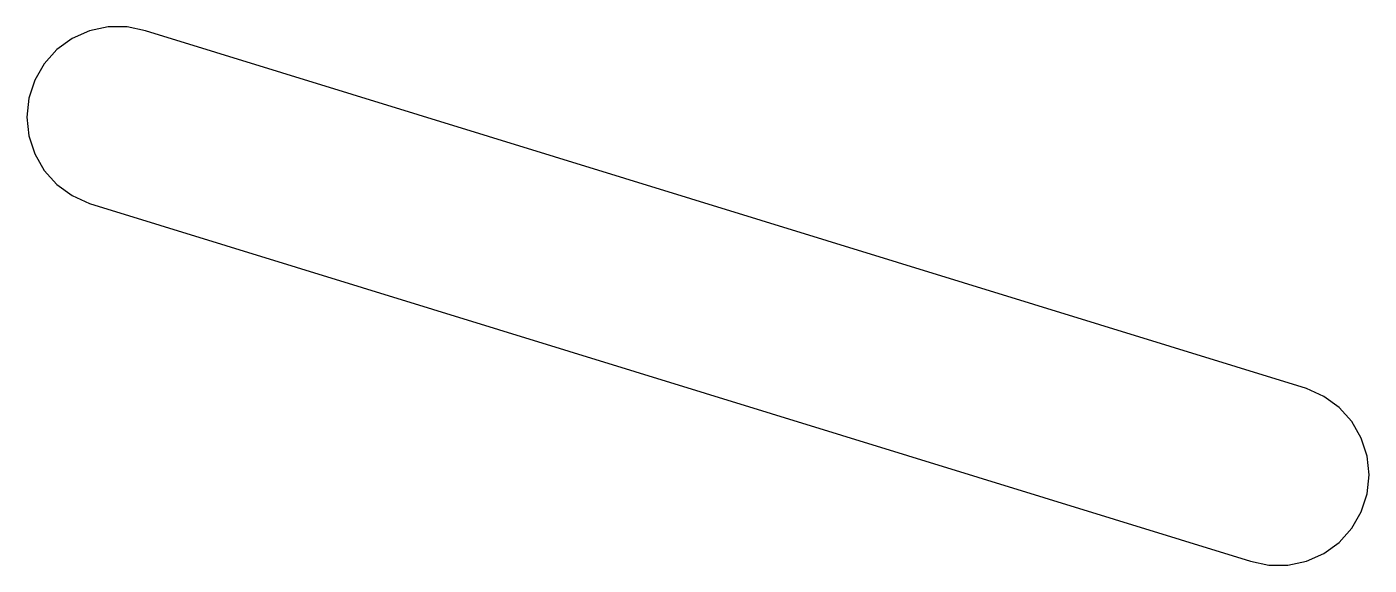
# Model space of a CAD drawing. Header units: metres. Extents: x -75.8 to 5.5, y -5.5 to 27.2.
import ezdxf

# ---------------------------------------------------------------- set-up
doc = ezdxf.new("R2010")
doc.units = ezdxf.units.M

msp = doc.modelspace()

# ---------------------------------------------------------------- linework, layer by layer
for p, q in [((-72.0358, 26.9237), (-73.0862, 26.456)), ((-70.9111, 27.1627), (-72.0358, 26.9237)), ((-69.7613, 27.1627), (-70.9111, 27.1627)), ((-68.6366, 26.9237), (-69.7613, 27.1627)), ((1.69959, 5.23081), (-68.6366, 26.9237)), ((-73.0862, 26.456), (-74.0165, 25.7801)), ((-74.0165, 25.7801), (-74.7858, 24.9257)), ((-74.7858, 24.9257), (-75.3607, 23.9299)), ((-75.3607, 23.9299), (-75.716, 22.8364)), ((-75.716, 22.8364), (-75.8362, 21.6929)), ((-75.8362, 21.6929), (-75.716, 20.5493)), ((-75.716, 20.5493), (-75.3607, 19.4558)), ((-75.3607, 19.4558), (-74.7858, 18.46)), ((-74.7858, 18.46), (-74.0165, 17.6056)), ((-74.0165, 17.6056), (-73.0862, 16.9297)), ((-73.0862, 16.9297), (-72.0358, 16.462)), ((-72.0358, 16.462), (-1.69959, -5.23081)), ((2.75, 4.76314), (1.69959, 5.23081)), ((3.68022, 4.0873), (2.75, 4.76314)), ((4.44959, 3.23282), (3.68022, 4.0873)), ((5.0245, 2.23705), (4.44959, 3.23282)), ((5.37981, 1.14351), (5.0245, 2.23705)), ((5.5, 0), (5.37981, 1.14351)), ((5.37981, -1.14351), (5.5, 0)), ((5.0245, -2.23705), (5.37981, -1.14351)), ((4.44959, -3.23282), (5.0245, -2.23705)), ((3.68022, -4.0873), (4.44959, -3.23282)), ((1.69959, -5.23081), (2.75, -4.76314)), ((2.75, -4.76314), (3.68022, -4.0873)), ((-1.69959, -5.23081), (-0.574907, -5.46987)), ((-0.574907, -5.46987), (0.574907, -5.46987)), ((0.574907, -5.46987), (1.69959, -5.23081))]:
    msp.add_line(p, q)

doc.saveas('drawing.dxf')
